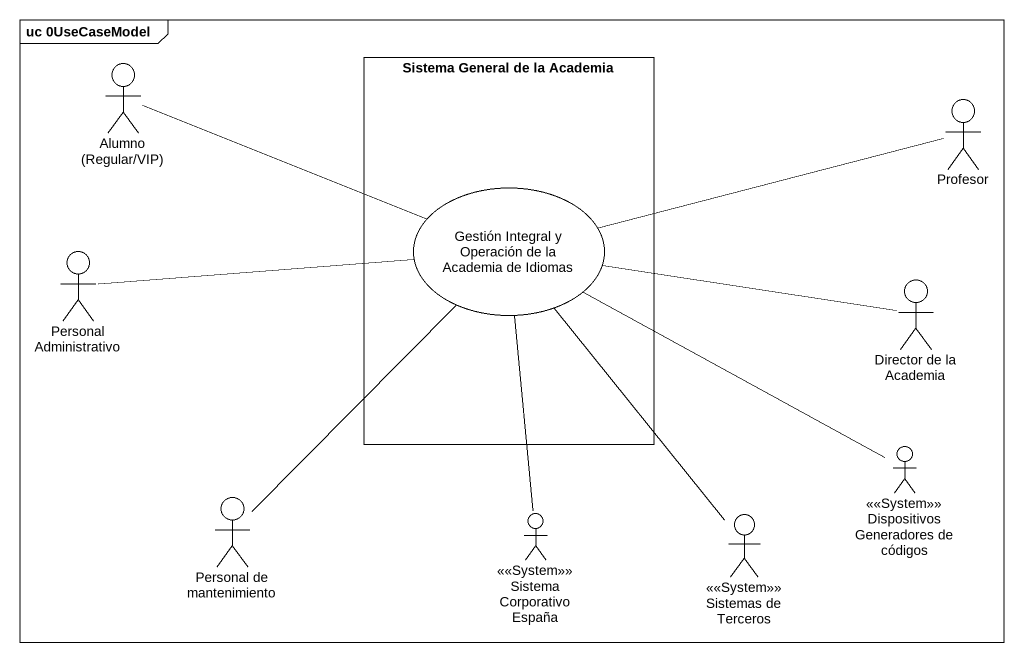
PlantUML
@startuml
mainframe uc 0UseCaseModel
actor "Alumno (Regular/VIP)" as Alumno_Regular_VIP
rectangle "Sistema General de la Academia" as Sistema_General_de_la {
  usecase "Gestión Integral y Operación de la Academia de Idiomas" as Gestión_Integral_y
}
actor Profesor
actor "Personal Administrativo" as Personal_Administrativo
actor "Director de la Academia" as Director_de_la_Academia
actor "Dispositivos Generadores de códigos" as Dispositivos_Generadores_de <<System>>
actor "Personal de mantenimiento" as Personal_de_mantenimiento
actor "Sistema Corporativo España" as Sistema_Corporativo_España <<System>>
actor "Sistemas de Terceros" as Sistemas_de_Terceros <<System>>
Alumno_Regular_VIP -right- Gestión_Integral_y
Profesor -left- Gestión_Integral_y
Personal_Administrativo -right- Gestión_Integral_y
Director_de_la_Academia -left- Gestión_Integral_y
Dispositivos_Generadores_de -up- Gestión_Integral_y
Personal_de_mantenimiento -up- Gestión_Integral_y
Sistema_Corporativo_España -up- Gestión_Integral_y
Sistemas_de_Terceros -up- Gestión_Integral_y
@enduml
